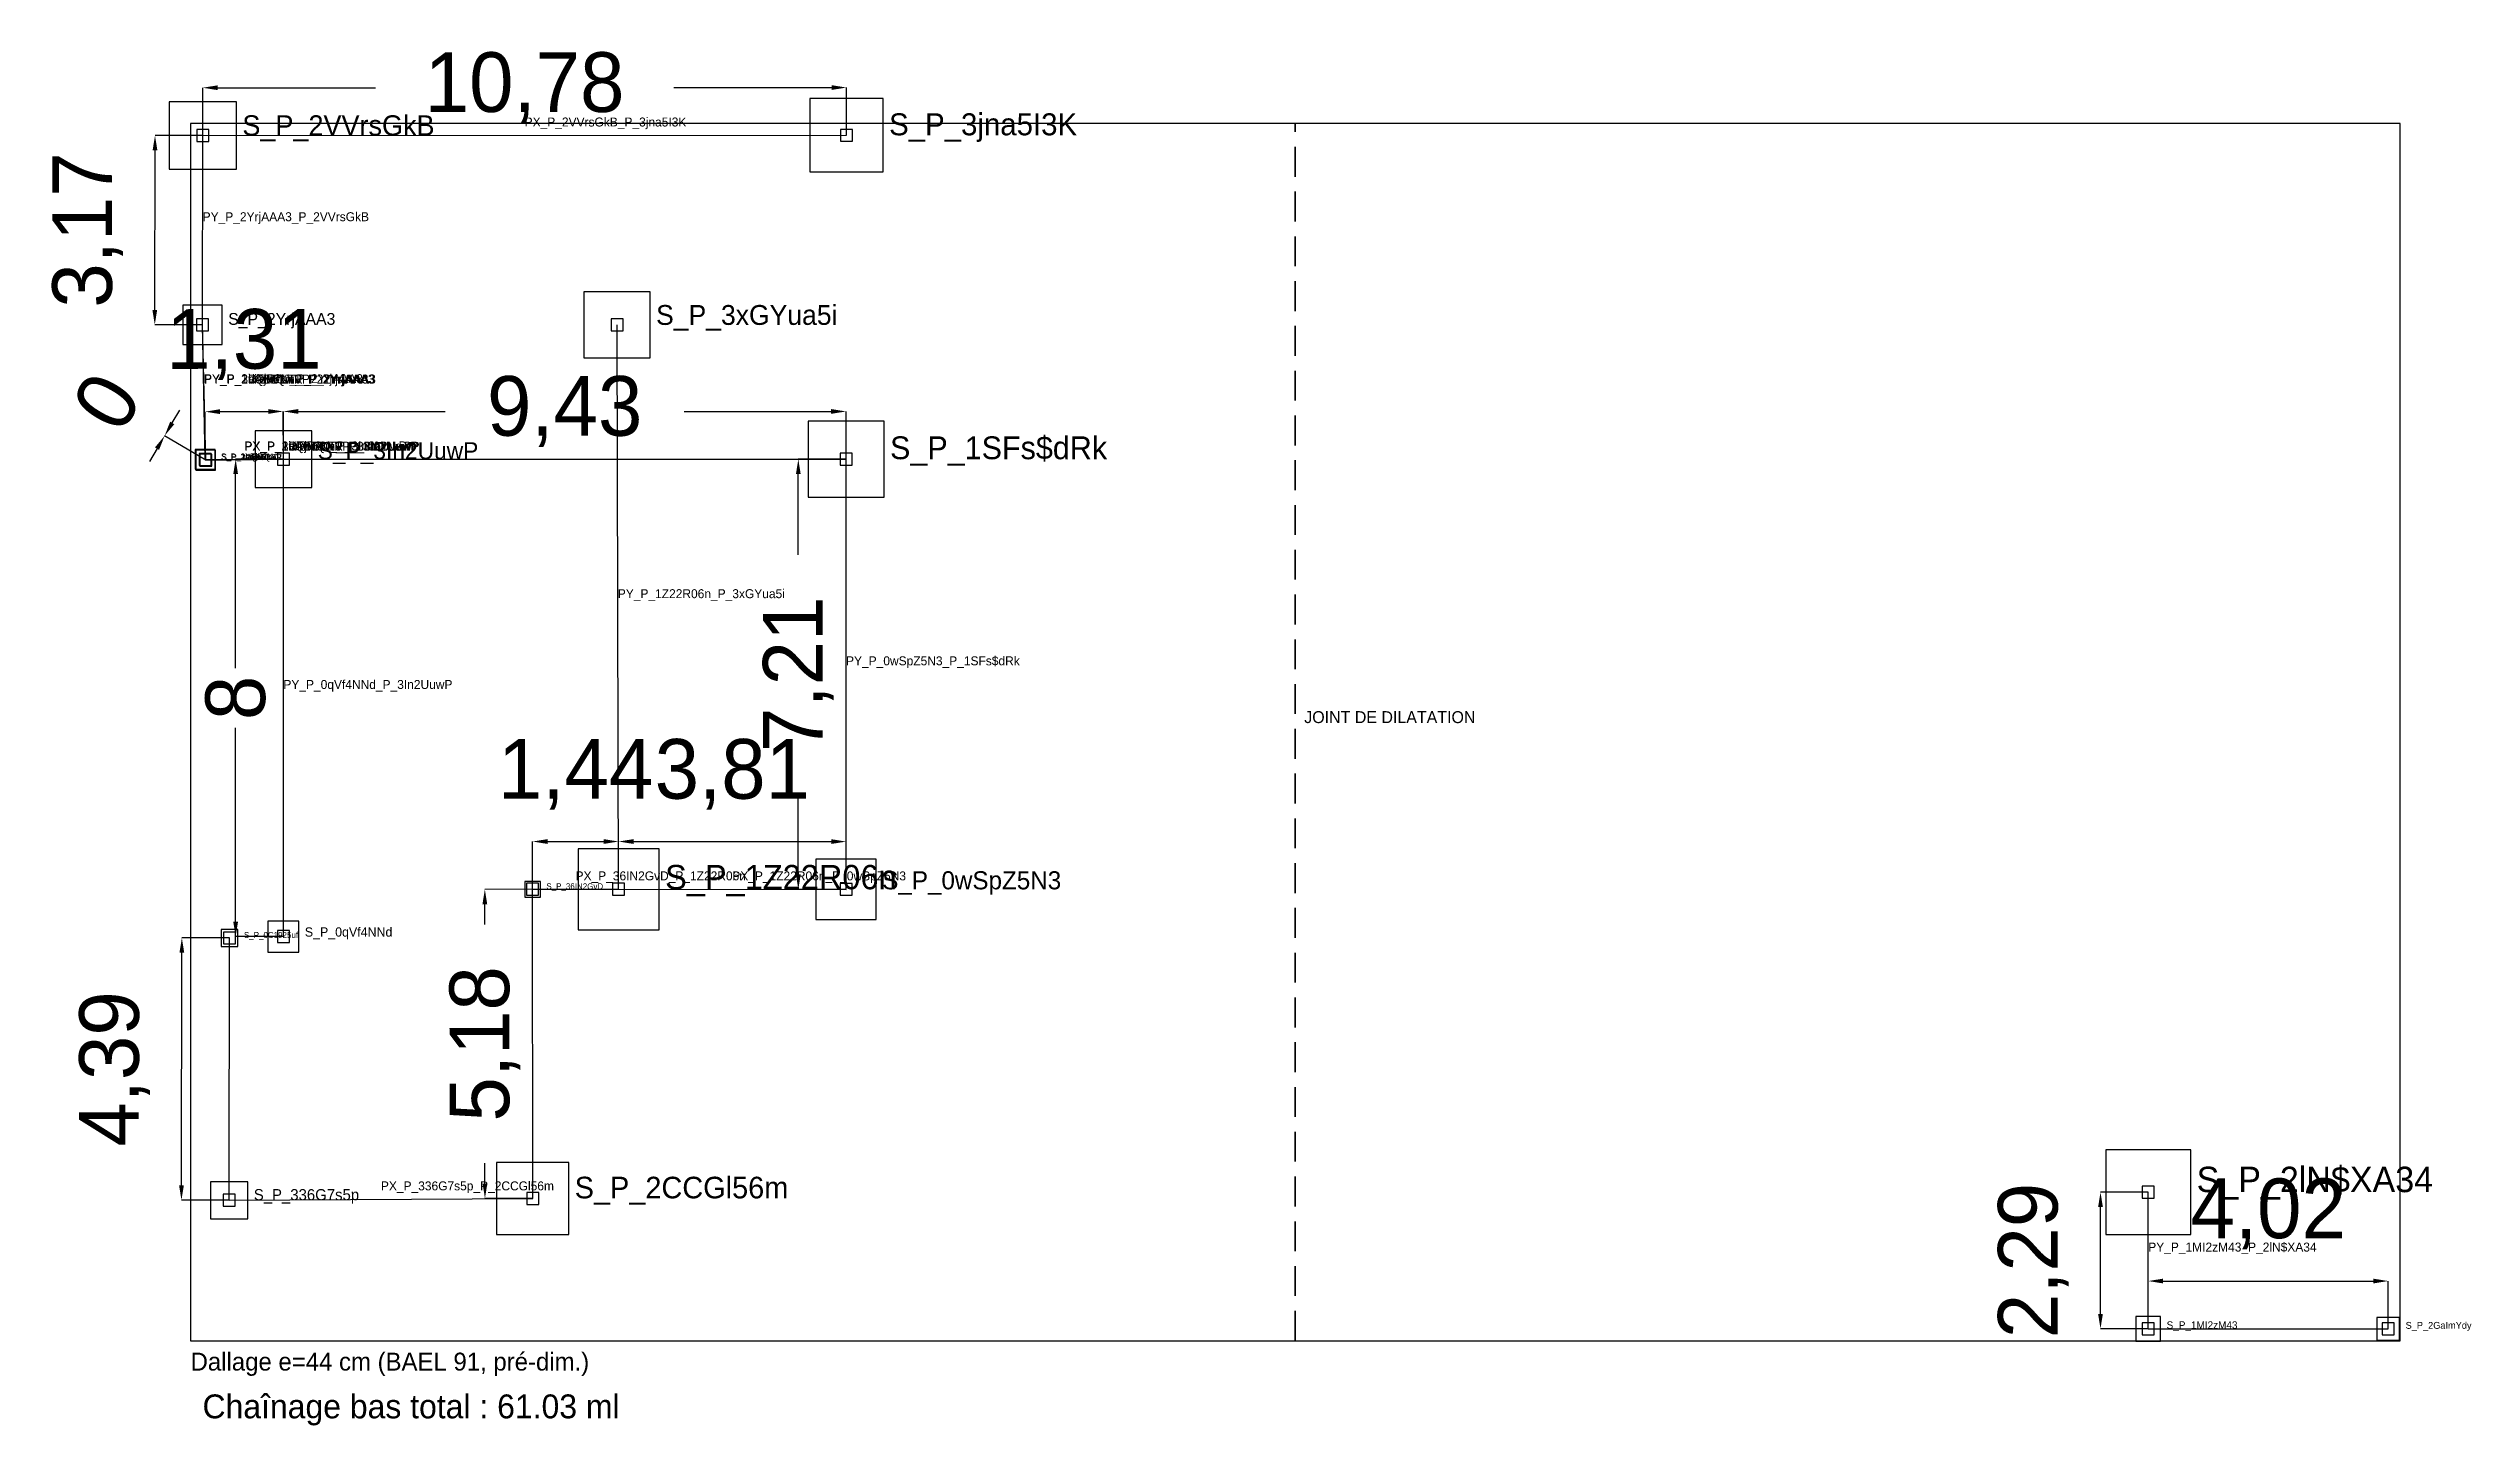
# Model space of a CAD drawing. Header units: metres. Extents: x -236.8 to -196.2, y -60.5 to -37.4.
import ezdxf

# ---------------------------------------------------------------- set-up
doc = ezdxf.new("R2010")
doc.units = ezdxf.units.M
doc.linetypes.add('DASHED', pattern=[0.75, 0.5, -0.25])
for name, color, linetype in [('ANNOTATIONS', 7, 'Continuous'), ('CHAINAGE', 3, 'Continuous'), ('COTATIONS', 7, 'Continuous'), ('DALLAGE', 8, 'Continuous'), ('JOINTS_DILATATION', 30, 'DASHED'), ('POTEAUX', 1, 'Continuous'), ('POUTRES', 4, 'Continuous'), ('SEMELLES', 5, 'Continuous')]:
    doc.layers.add(name, color=color, linetype=linetype)
doc.dimstyles.get("Standard").update_dxf_attribs({"dimtxt": 2.5, "dimasz": 2.5, "dimexe": 1.25, "dimexo": 0.625, "dimtad": 1, "dimcen": 2.5, "dimazin": 3, "dimtfac": 1, "dimtmove": 0, "dimatfit": 3})

# ---------------------------------------------------------------- blocks, each defined once
blk = doc.blocks.new('_CLOSEDFILLED')
at = {"color": 0, "linetype": 'BYBLOCK'}
blk.add_solid([(-1, 0.16), (0, 0), (-1, -0.16)], dxfattribs=at)
blk = doc.blocks.new('*D1')
for p, q in [((-234.738, -43.689), (-234.611, -43.473)), ((-234.993, -44.119), (-235.12, -44.334)), ((-234.177, -44.311), (-234.866, -43.904)), ((-234.177, -44.311), (-234.866, -43.904)), ((-234.866, -43.904), (-234.866, -43.904))]:
    blk.add_line(p, q)
at = {"layer": 'Defpoints'}
for p in [(-234.866, -43.904), (-234.177, -44.311), (-234.177, -44.311)]:
    blk.add_point(p, dxfattribs=at)
at = {"layer": 'COTATIONS', "xscale": 0.25, "yscale": 0.25}
for rotation in [239.39997123414236, 59.39997123414234]:
    blk.add_blockref('_CLOSEDFILLED', (-234.866, -43.904), dxfattribs=dict(at, rotation=rotation))
at = {"layer": 'COTATIONS', "insert": (-235.834, -43.331), "char_height": 1, "attachment_point": 5, "rotation": 59.4}
blk.add_mtext('0', dxfattribs=at)
blk = doc.blocks.new('*D2')
for p, q in [((-234.227, -38.873), (-235.027, -38.872)), ((-235.031, -41.794), (-235.027, -39.122)), ((-234.231, -42.045), (-235.031, -42.044))]:
    blk.add_line(p, q)
at = {"layer": 'Defpoints'}
for p in [(-234.227, -38.873), (-235.031, -42.044), (-234.231, -42.045)]:
    blk.add_point(p, dxfattribs=at)
at = {"layer": 'COTATIONS', "xscale": 0.25, "yscale": 0.25}
for p, rotation in [((-235.027, -38.872), 89.91374093012743), ((-235.031, -42.044), 269.91374093012746)]:
    blk.add_blockref('_CLOSEDFILLED', p, dxfattribs=dict(at, rotation=rotation))
at = {"layer": 'COTATIONS', "insert": (-236.154, -40.456), "char_height": 1, "attachment_point": 5, "rotation": 89.9137}
blk.add_mtext('3,17', dxfattribs=at)
blk = doc.blocks.new('*D3')
for p, q in [((-233.777, -52.317), (-234.577, -52.315)), ((-234.584, -56.46), (-234.577, -52.565)), ((-233.784, -56.711), (-234.584, -56.71))]:
    blk.add_line(p, q)
at = {"layer": 'Defpoints'}
for p in [(-233.777, -52.317), (-234.584, -56.71), (-233.784, -56.711)]:
    blk.add_point(p, dxfattribs=at)
at = {"layer": 'COTATIONS', "xscale": 0.25, "yscale": 0.25}
for p, rotation in [((-234.577, -52.315), 89.90831103616088), ((-234.584, -56.71), 269.90831103616085)]:
    blk.add_blockref('_CLOSEDFILLED', p, dxfattribs=dict(at, rotation=rotation))
at = {"layer": 'COTATIONS', "insert": (-235.705, -54.511), "char_height": 1, "attachment_point": 5, "rotation": 89.9083}
blk.add_mtext('4,39', dxfattribs=at)
blk = doc.blocks.new('*D4')
for p, q in [((-232.876, -44.296), (-233.676, -44.296)), ((-233.676, -47.795), (-233.676, -44.546)), ((-233.676, -52.044), (-233.676, -48.795)), ((-232.876, -52.294), (-233.676, -52.294))]:
    blk.add_line(p, q)
at = {"layer": 'Defpoints'}
for p in [(-232.876, -44.296), (-233.676, -52.294), (-232.876, -52.294)]:
    blk.add_point(p, dxfattribs=at)
at = {"layer": 'COTATIONS', "xscale": 0.25, "yscale": 0.25}
for p, rotation in [((-233.676, -44.296), 90.00179785180812), ((-233.676, -52.294), 270.00179785180813)]:
    blk.add_blockref('_CLOSEDFILLED', p, dxfattribs=dict(at, rotation=rotation))
at = {"layer": 'COTATIONS', "insert": (-233.676, -48.295), "char_height": 1, "attachment_point": 5, "rotation": 90.0018}
blk.add_mtext('8', dxfattribs=at)
blk = doc.blocks.new('*D5')
for p, q in [((-228.701, -51.501), (-229.501, -51.502)), ((-229.501, -52.091), (-229.501, -51.752)), ((-229.499, -56.43), (-229.499, -56.091)), ((-228.699, -56.679), (-229.499, -56.68))]:
    blk.add_line(p, q)
at = {"layer": 'Defpoints'}
for p in [(-228.701, -51.501), (-229.499, -56.68), (-228.699, -56.679)]:
    blk.add_point(p, dxfattribs=at)
at = {"layer": 'COTATIONS', "xscale": 0.25, "yscale": 0.25}
for p, rotation in [((-229.501, -51.502), 90.02475091668397), ((-229.499, -56.68), 270.02475091668396)]:
    blk.add_blockref('_CLOSEDFILLED', p, dxfattribs=dict(at, rotation=rotation))
at = {"layer": 'COTATIONS', "insert": (-229.5, -54.091), "char_height": 1, "attachment_point": 5, "rotation": 90.0248}
blk.add_mtext('5,18', dxfattribs=at)
blk = doc.blocks.new('*D6')
for p, q in [((-201.632, -56.575), (-202.432, -56.575)), ((-202.432, -58.614), (-202.432, -56.825)), ((-201.632, -58.864), (-202.432, -58.864))]:
    blk.add_line(p, q)
at = {"layer": 'Defpoints'}
for p in [(-201.632, -56.575), (-202.432, -58.864), (-201.632, -58.864)]:
    blk.add_point(p, dxfattribs=at)
at = {"layer": 'COTATIONS', "xscale": 0.25, "yscale": 0.25}
for p, rotation in [((-202.432, -56.575), 90.00308022331335), ((-202.432, -58.864), 270.00308022331336)]:
    blk.add_blockref('_CLOSEDFILLED', p, dxfattribs=dict(at, rotation=rotation))
at = {"layer": 'COTATIONS', "insert": (-203.557, -57.72), "char_height": 1, "attachment_point": 5, "rotation": 90.0031}
blk.add_mtext('2,29', dxfattribs=at)
blk = doc.blocks.new('*D7')
for p, q in [((-223.449, -44.296), (-224.249, -44.296)), ((-224.249, -45.899), (-224.249, -44.546)), ((-224.249, -51.252), (-224.249, -49.899)), ((-223.449, -51.502), (-224.249, -51.502))]:
    blk.add_line(p, q)
at = {"layer": 'Defpoints'}
for p in [(-223.449, -44.296), (-224.249, -51.502), (-223.449, -51.502)]:
    blk.add_point(p, dxfattribs=at)
at = {"layer": 'COTATIONS', "xscale": 0.25, "yscale": 0.25}
for p, rotation in [((-224.249, -44.296), 90.00303894746934), ((-224.249, -51.502), 270.00303894746935)]:
    blk.add_blockref('_CLOSEDFILLED', p, dxfattribs=dict(at, rotation=rotation))
at = {"layer": 'COTATIONS', "insert": (-224.249, -47.899), "char_height": 1, "attachment_point": 5, "rotation": 90.003}
blk.add_mtext('7,21', dxfattribs=at)
blk = doc.blocks.new('*D8')
for p, q in [((-234.187, -44.3), (-234.189, -43.5)), ((-233.939, -43.499), (-233.129, -43.497)), ((-232.876, -44.296), (-232.879, -43.496))]:
    blk.add_line(p, q)
at = {"layer": 'Defpoints'}
for p in [(-234.189, -43.5), (-234.187, -44.3), (-232.876, -44.296)]:
    blk.add_point(p, dxfattribs=at)
at = {"layer": 'COTATIONS', "xscale": 0.25, "yscale": 0.25}
for p, rotation in [((-234.189, -43.5), 180.15188572824334), ((-232.879, -43.496), 0.15188572824335203)]:
    blk.add_blockref('_CLOSEDFILLED', p, dxfattribs=dict(at, rotation=rotation))
at = {"layer": 'COTATIONS', "insert": (-233.537, -42.373), "char_height": 1, "attachment_point": 5, "rotation": 0.1519}
blk.add_mtext('1,31', dxfattribs=at)
blk = doc.blocks.new('*D9')
for p, q in [((-232.876, -44.296), (-232.876, -43.496)), ((-232.626, -43.496), (-230.163, -43.496)), ((-226.163, -43.496), (-223.699, -43.496)), ((-223.449, -44.296), (-223.449, -43.496))]:
    blk.add_line(p, q)
at = {"layer": 'Defpoints'}
for p in [(-232.876, -43.496), (-232.876, -44.296), (-223.449, -44.296)]:
    blk.add_point(p, dxfattribs=at)
at = {"layer": 'COTATIONS', "xscale": 0.25, "yscale": 0.25}
for p, rotation in [((-232.876, -43.496), 180.00257090300235), ((-223.449, -43.496), 0.0025709030023378563)]:
    blk.add_blockref('_CLOSEDFILLED', p, dxfattribs=dict(at, rotation=rotation))
at = {"layer": 'COTATIONS', "insert": (-228.163, -43.496), "char_height": 1, "attachment_point": 5, "rotation": 0.0026}
blk.add_mtext('9,43', dxfattribs=at)
blk = doc.blocks.new('*D10')
for p, q in [((-234.738, -43.689), (-234.611, -43.473)), ((-234.993, -44.119), (-235.12, -44.334)), ((-234.177, -44.311), (-234.866, -43.904)), ((-234.177, -44.311), (-234.866, -43.904)), ((-234.866, -43.904), (-234.866, -43.904))]:
    blk.add_line(p, q)
at = {"layer": 'Defpoints'}
for p in [(-234.866, -43.904), (-234.177, -44.311), (-234.177, -44.311)]:
    blk.add_point(p, dxfattribs=at)
at = {"layer": 'COTATIONS', "xscale": 0.25, "yscale": 0.25}
for rotation in [239.39997123414236, 59.39997123414234]:
    blk.add_blockref('_CLOSEDFILLED', (-234.866, -43.904), dxfattribs=dict(at, rotation=rotation))
at = {"layer": 'COTATIONS', "insert": (-235.834, -43.331), "char_height": 1, "attachment_point": 5, "rotation": 59.4}
blk.add_mtext('0', dxfattribs=at)
blk = doc.blocks.new('*D11')
for p, q in [((-201.632, -58.864), (-201.632, -58.064)), ((-201.382, -58.064), (-197.862, -58.064)), ((-197.612, -58.864), (-197.612, -58.064))]:
    blk.add_line(p, q)
at = {"layer": 'Defpoints'}
for p in [(-201.632, -58.064), (-201.632, -58.864), (-197.612, -58.864)]:
    blk.add_point(p, dxfattribs=at)
at = {"layer": 'COTATIONS', "xscale": 0.25, "yscale": 0.25}
for p, rotation in [((-201.632, -58.064), 180.00523045520424), ((-197.612, -58.064), 0.005230455204246821)]:
    blk.add_blockref('_CLOSEDFILLED', p, dxfattribs=dict(at, rotation=rotation))
at = {"layer": 'COTATIONS', "insert": (-199.622, -56.939), "char_height": 1, "attachment_point": 5, "rotation": 0.0052}
blk.add_mtext('4,02', dxfattribs=at)
blk = doc.blocks.new('*D12')
for p, q in [((-234.227, -38.873), (-234.227, -38.073)), ((-233.977, -38.073), (-231.335, -38.072)), ((-226.335, -38.071), (-223.692, -38.071)), ((-223.442, -38.87), (-223.442, -38.07))]:
    blk.add_line(p, q)
at = {"layer": 'Defpoints'}
for p in [(-234.227, -38.073), (-234.227, -38.873), (-223.442, -38.87)]:
    blk.add_point(p, dxfattribs=at)
at = {"layer": 'COTATIONS', "xscale": 0.25, "yscale": 0.25}
for p, rotation in [((-234.227, -38.073), 180.01272417591386), ((-223.442, -38.07), 0.01272417591384775)]:
    blk.add_blockref('_CLOSEDFILLED', p, dxfattribs=dict(at, rotation=rotation))
at = {"layer": 'COTATIONS', "insert": (-228.835, -38.072), "char_height": 1, "attachment_point": 5, "rotation": 0.0127}
blk.add_mtext('10,78', dxfattribs=at)
blk = doc.blocks.new('*D13')
for p, q in [((-228.701, -51.501), (-228.701, -50.701)), ((-228.451, -50.701), (-227.511, -50.701)), ((-227.26, -51.501), (-227.261, -50.701))]:
    blk.add_line(p, q)
at = {"layer": 'Defpoints'}
for p in [(-228.701, -50.701), (-228.701, -51.501), (-227.26, -51.501)]:
    blk.add_point(p, dxfattribs=at)
at = {"layer": 'COTATIONS', "xscale": 0.25, "yscale": 0.25}
for p, rotation in [((-228.701, -50.701), 180.00256902445207), ((-227.261, -50.701), 0.0025690244520828443)]:
    blk.add_blockref('_CLOSEDFILLED', p, dxfattribs=dict(at, rotation=rotation))
at = {"layer": 'COTATIONS', "insert": (-227.981, -49.576), "char_height": 1, "attachment_point": 5, "rotation": 0.0026}
blk.add_mtext('1,44', dxfattribs=at)
blk = doc.blocks.new('*D14')
for p, q in [((-227.26, -51.501), (-227.26, -50.701)), ((-227.01, -50.701), (-223.698, -50.702)), ((-223.449, -51.502), (-223.448, -50.702))]:
    blk.add_line(p, q)
at = {"layer": 'Defpoints'}
for p in [(-227.26, -50.701), (-227.26, -51.501), (-223.449, -51.502)]:
    blk.add_point(p, dxfattribs=at)
at = {"layer": 'COTATIONS', "xscale": 0.25, "yscale": 0.25}
for p, rotation in [((-227.26, -50.701), 179.98485386743724), ((-223.448, -50.702), -0.015146132562753656)]:
    blk.add_blockref('_CLOSEDFILLED', p, dxfattribs=dict(at, rotation=rotation))
at = {"layer": 'COTATIONS', "insert": (-225.354, -49.577), "char_height": 1, "attachment_point": 5, "rotation": 359.9849}
blk.add_mtext('3,81', dxfattribs=at)

msp = doc.modelspace()

# ---------------------------------------------------------------- linework, layer by layer
at = {"layer": 'CHAINAGE'}
for p, q in [((-234.231, -42.045), (-234.227, -38.873)), ((-234.227, -38.873), (-223.442, -38.87)), ((-234.187, -44.3), (-232.876, -44.296)), ((-234.177, -44.311), (-234.177, -44.311)), ((-234.177, -44.311), (-234.177, -44.311)), ((-234.177, -44.311), (-234.177, -44.311)), ((-234.177, -44.311), (-234.177, -44.311)), ((-234.177, -44.311), (-234.177, -44.311)), ((-234.177, -44.311), (-234.177, -44.311)), ((-232.876, -52.294), (-232.876, -44.296)), ((-232.876, -44.296), (-223.449, -44.296)), ((-223.449, -51.502), (-223.449, -44.296)), ((-228.699, -56.679), (-228.701, -51.501)), ((-228.701, -51.501), (-227.26, -51.501)), ((-227.26, -51.501), (-223.449, -51.502)), ((-233.784, -56.711), (-233.777, -52.317)), ((-201.632, -58.864), (-201.632, -56.575)), ((-201.632, -58.864), (-197.612, -58.864))]:
    msp.add_line(p, q, dxfattribs=at)
at = {"layer": 'DALLAGE'}
msp.add_lwpolyline([(-234.431, -59.064), (-197.412, -59.064), (-197.412, -38.67), (-234.431, -38.67), (-234.431, -59.064)], dxfattribs=at)
at = {"layer": 'JOINTS_DILATATION', "lineweight": 35}
msp.add_line((-215.922, -59.064), (-215.922, -38.67), dxfattribs=at)
at = {"layer": 'POTEAUX'}
for points in [[(-234.327, -38.973), (-234.127, -38.973), (-234.127, -38.773), (-234.327, -38.773), (-234.327, -38.973)], [(-223.542, -38.97), (-223.342, -38.97), (-223.342, -38.77), (-223.542, -38.77), (-223.542, -38.97)], [(-234.331, -42.145), (-234.131, -42.145), (-234.131, -41.945), (-234.331, -41.945), (-234.331, -42.145)], [(-227.386, -42.146), (-227.186, -42.146), (-227.186, -41.946), (-227.386, -41.946), (-227.386, -42.146)], [(-234.287, -44.4), (-234.087, -44.4), (-234.087, -44.2), (-234.287, -44.2), (-234.287, -44.4)], [(-234.277, -44.411), (-234.077, -44.411), (-234.077, -44.211), (-234.277, -44.211), (-234.277, -44.411)], [(-234.277, -44.411), (-234.077, -44.411), (-234.077, -44.211), (-234.277, -44.211), (-234.277, -44.411)], [(-234.277, -44.411), (-234.077, -44.411), (-234.077, -44.211), (-234.277, -44.211), (-234.277, -44.411)], [(-234.277, -44.411), (-234.077, -44.411), (-234.077, -44.211), (-234.277, -44.211), (-234.277, -44.411)], [(-232.976, -44.396), (-232.776, -44.396), (-232.776, -44.196), (-232.976, -44.196), (-232.976, -44.396)], [(-223.549, -44.396), (-223.349, -44.396), (-223.349, -44.196), (-223.549, -44.196), (-223.549, -44.396)], [(-228.801, -51.601), (-228.601, -51.601), (-228.601, -51.401), (-228.801, -51.401), (-228.801, -51.601)], [(-227.36, -51.601), (-227.16, -51.601), (-227.16, -51.401), (-227.36, -51.401), (-227.36, -51.601)], [(-223.549, -51.602), (-223.349, -51.602), (-223.349, -51.402), (-223.549, -51.402), (-223.549, -51.602)], [(-233.877, -52.417), (-233.677, -52.417), (-233.677, -52.217), (-233.877, -52.217), (-233.877, -52.417)], [(-232.976, -52.394), (-232.776, -52.394), (-232.776, -52.194), (-232.976, -52.194), (-232.976, -52.394)], [(-233.884, -56.811), (-233.684, -56.811), (-233.684, -56.611), (-233.884, -56.611), (-233.884, -56.811)], [(-228.799, -56.779), (-228.599, -56.779), (-228.599, -56.579), (-228.799, -56.579), (-228.799, -56.779)], [(-201.732, -56.675), (-201.532, -56.675), (-201.532, -56.475), (-201.732, -56.475), (-201.732, -56.675)], [(-201.732, -58.964), (-201.532, -58.964), (-201.532, -58.764), (-201.732, -58.764), (-201.732, -58.964)], [(-197.712, -58.964), (-197.512, -58.964), (-197.512, -58.764), (-197.712, -58.764), (-197.712, -58.964)]]:
    msp.add_lwpolyline(points, dxfattribs=at)
at = {"layer": 'POUTRES'}
for p, q in [((-234.231, -42.045), (-234.227, -38.873)), ((-234.227, -38.873), (-223.442, -38.87)), ((-234.187, -44.3), (-234.231, -42.045)), ((-234.177, -44.311), (-234.231, -42.045)), ((-234.177, -44.311), (-234.231, -42.045)), ((-234.177, -44.311), (-234.231, -42.045)), ((-234.177, -44.311), (-234.231, -42.045)), ((-227.26, -51.501), (-227.286, -42.046)), ((-234.187, -44.3), (-232.876, -44.296)), ((-234.177, -44.311), (-232.876, -44.296)), ((-234.177, -44.311), (-232.876, -44.296)), ((-234.177, -44.311), (-232.876, -44.296)), ((-234.177, -44.311), (-232.876, -44.296)), ((-232.876, -52.294), (-232.876, -44.296)), ((-223.449, -51.502), (-223.449, -44.296)), ((-228.701, -51.501), (-227.26, -51.501)), ((-227.26, -51.501), (-223.449, -51.502)), ((-233.784, -56.711), (-228.699, -56.679)), ((-201.632, -58.864), (-201.632, -56.575))]:
    msp.add_line(p, q, dxfattribs=at)
at = {"layer": 'SEMELLES'}
for points in [[(-234.791, -39.437), (-233.663, -39.437), (-233.663, -38.309), (-234.791, -38.309), (-234.791, -39.437)], [(-224.056, -39.484), (-222.828, -39.484), (-222.828, -38.256), (-224.056, -38.256), (-224.056, -39.484)], [(-234.561, -42.375), (-233.901, -42.375), (-233.901, -41.715), (-234.561, -41.715), (-234.561, -42.375)], [(-227.84, -42.6), (-226.732, -42.6), (-226.732, -41.492), (-227.84, -41.492), (-227.84, -42.6)], [(-233.351, -44.771), (-232.401, -44.771), (-232.401, -43.821), (-233.351, -43.821), (-233.351, -44.771)], [(-224.086, -44.933), (-222.812, -44.933), (-222.812, -43.659), (-224.086, -43.659), (-224.086, -44.933)], [(-234.352, -44.465), (-234.021, -44.465), (-234.021, -44.134), (-234.352, -44.134), (-234.352, -44.465)], [(-234.342, -44.477), (-234.011, -44.477), (-234.011, -44.146), (-234.342, -44.146), (-234.342, -44.477)], [(-234.342, -44.477), (-234.011, -44.477), (-234.011, -44.146), (-234.342, -44.146), (-234.342, -44.477)], [(-234.342, -44.477), (-234.011, -44.477), (-234.011, -44.146), (-234.342, -44.146), (-234.342, -44.477)], [(-234.342, -44.477), (-234.011, -44.477), (-234.011, -44.146), (-234.342, -44.146), (-234.342, -44.477)], [(-227.94, -52.181), (-226.581, -52.181), (-226.581, -50.822), (-227.94, -50.822), (-227.94, -52.181)], [(-223.954, -52.008), (-222.943, -52.008), (-222.943, -50.997), (-223.954, -50.997), (-223.954, -52.008)], [(-228.833, -51.633), (-228.57, -51.633), (-228.57, -51.37), (-228.833, -51.37), (-228.833, -51.633)], [(-233.917, -52.457), (-233.637, -52.457), (-233.637, -52.177), (-233.917, -52.177), (-233.917, -52.457)], [(-233.135, -52.553), (-232.617, -52.553), (-232.617, -52.035), (-233.135, -52.035), (-233.135, -52.553)], [(-202.342, -57.286), (-200.921, -57.286), (-200.921, -55.865), (-202.342, -55.865), (-202.342, -57.286)], [(-234.095, -57.023), (-233.472, -57.023), (-233.472, -56.4), (-234.095, -56.4), (-234.095, -57.023)], [(-229.303, -57.283), (-228.096, -57.283), (-228.096, -56.076), (-229.303, -56.076), (-229.303, -57.283)], [(-201.84, -59.072), (-201.424, -59.072), (-201.424, -58.656), (-201.84, -58.656), (-201.84, -59.072)], [(-197.804, -59.056), (-197.42, -59.056), (-197.42, -58.672), (-197.804, -58.672), (-197.804, -59.056)]]:
    msp.add_lwpolyline(points, dxfattribs=at)

# ---------------------------------------------------------------- texts
at = {"layer": 'ANNOTATIONS'}
for s, height, p in [('S_P_2VVrsGkB', 0.3384, (-233.563, -38.873)), ('S_P_3jna5I3K', 0.3684, (-222.728, -38.87)), ('S_P_3xGYua5i', 0.3324, (-226.632, -42.046)), ('S_P_2YrjAAA3', 0.198, (-233.801, -42.045)), ('S_P_2izTjP2U', 0.1, (-233.921, -44.3)), ('S_P_1dABuTm0', 0.1, (-233.911, -44.311)), ('S_P_3vikwDKT', 0.1, (-233.911, -44.311)), ('S_P_3bQH6LXV', 0.1, (-233.911, -44.311)), ('S_P_2RtsMQwR', 0.1, (-233.911, -44.311)), ('S_P_3In2UuwP', 0.285, (-232.301, -44.296)), ('S_P_1SFs$dRk', 0.3822, (-222.712, -44.296)), ('S_P_1Z22R06n', 0.4077, (-226.481, -51.501)), ('S_P_36IN2GvD', 0.1, (-228.47, -51.501)), ('S_P_0wSpZ5N3', 0.3033, (-222.843, -51.502)), ('S_P_0C1925uf', 0.1, (-233.537, -52.317)), ('S_P_0qVf4NNd', 0.1554, (-232.517, -52.294)), ('S_P_2CCGl56m', 0.3621, (-227.996, -56.679)), ('S_P_2lN$XA34', 0.4263, (-200.821, -56.575)), ('S_P_336G7s5p', 0.1869, (-233.372, -56.711)), ('S_P_1MI2zM43', 0.1248, (-201.324, -58.864)), ('S_P_2GaImYdy', 0.1152, (-197.32, -58.864)), ('Chaînage bas total : 61.03 ml', 0.4, (-234.231, -60.364))]:
    msp.add_text(s, height=height, dxfattribs=at).set_placement(p)
at = {"layer": 'DALLAGE'}
msp.add_text('Dallage e=44 cm (BAEL 91, pré-dim.)', height=0.3, dxfattribs=at).set_placement((-234.431, -59.564))
at = {"layer": 'JOINTS_DILATATION'}
msp.add_text('JOINT DE DILATATION', height=0.2, dxfattribs=at).set_placement((-215.772, -48.717))
at = {"layer": 'POUTRES'}
for s, p in [('PX_P_2VVrsGkB_P_3jna5I3K', (-228.834, -38.722)), ('PY_P_2YrjAAA3_P_2VVrsGkB', (-234.229, -40.309)), ('PY_P_2izTjP2U_P_2YrjAAA3', (-234.209, -43.022)), ('PY_P_1dABuTm0_P_2YrjAAA3', (-234.204, -43.028)), ('PY_P_2RtsMQwR_P_2YrjAAA3', (-234.204, -43.028)), ('PY_P_3vikwDKT_P_2YrjAAA3', (-234.204, -43.028)), ('PY_P_3bQH6LXV_P_2YrjAAA3', (-234.204, -43.028)), ('PX_P_2izTjP2U_P_3In2UuwP', (-233.532, -44.148)), ('PX_P_1dABuTm0_P_3In2UuwP', (-233.527, -44.154)), ('PX_P_3vikwDKT_P_3In2UuwP', (-233.527, -44.154)), ('PX_P_3bQH6LXV_P_3In2UuwP', (-233.527, -44.154)), ('PX_P_2RtsMQwR_P_3In2UuwP', (-233.527, -44.154)), ('PY_P_1Z22R06n_P_3xGYua5i', (-227.273, -46.624)), ('PY_P_0wSpZ5N3_P_1SFs$dRk', (-223.449, -47.749)), ('PY_P_0qVf4NNd_P_3In2UuwP', (-232.876, -48.145)), ('PX_P_36IN2GvD_P_1Z22R06n', (-227.981, -51.351)), ('PX_P_1Z22R06n_P_0wSpZ5N3', (-225.355, -51.352)), ('PX_P_336G7s5p_P_2CCGl56m', (-231.242, -56.545)), ('PY_P_1MI2zM43_P_2lN$XA34', (-201.632, -57.57))]:
    msp.add_text(s, height=0.15, dxfattribs=at).set_placement(p)

# ---------------------------------------------------------------- dimensions: what is measured, and where the dimension line sits
at = {"layer": 'COTATIONS'}
for base, p1, p2, angle, picture, middle in [((-234.2268, -38.0728), (-234.2266, -38.8728), (-223.4422, -38.8704), 0.0127, '*D12', (-228.8346, -38.0716)), ((-235.031, -42.044), (-234.231, -42.045), (-234.227, -38.873), 89.9137, '*D2', (-236.154, -40.456)), ((-234.189, -43.5), (-234.187, -44.3), (-232.876, -44.296), 0.1519, '*D8', (-233.537, -42.373)), ((-234.86557, -43.90383), (-234.17698, -44.31107), (-234.17698, -44.31106), 59.39997, '*D1', (-235.83391, -43.33116)), ((-234.86557, -43.90383), (-234.17698, -44.31107), (-234.17698, -44.31106), 59.39997, '*D10', (-235.83391, -43.33116)), ((-232.876, -43.496), (-232.876, -44.296), (-223.449, -44.296), 0.0026, '*D9', (-228.163, -43.496)), ((-233.676, -52.294), (-232.876, -52.294), (-232.876, -44.296), 90.0018, '*D4', (-233.676, -48.295)), ((-224.249, -51.502), (-223.449, -51.502), (-223.449, -44.296), 90.003, '*D7', (-224.249, -47.899)), ((-228.701, -50.701), (-228.701, -51.501), (-227.26, -51.501), 0.0026, '*D13', (-227.981, -49.576)), ((-227.26, -50.701), (-227.26, -51.501), (-223.449, -51.502), 359.9849, '*D14', (-225.354, -49.577)), ((-229.499, -56.68), (-228.699, -56.679), (-228.701, -51.501), 90.0248, '*D5', (-229.5, -54.091)), ((-234.584, -56.71), (-233.784, -56.711), (-233.777, -52.317), 89.9083, '*D3', (-235.705, -54.511)), ((-202.432, -58.864), (-201.632, -58.864), (-201.632, -56.575), 90.0031, '*D6', (-203.557, -57.72)), ((-201.632, -58.064), (-201.632, -58.864), (-197.612, -58.864), 0.0052, '*D11', (-199.622, -56.939))]:
    dim = msp.add_linear_dim(base=base, p1=p1, p2=p2, angle=angle, dimstyle='Standard', dxfattribs=at)
    dim.commit()
    dim.dimension.update_dxf_attribs({"geometry": picture, "text_midpoint": middle})

doc.saveas('drawing.dxf')
